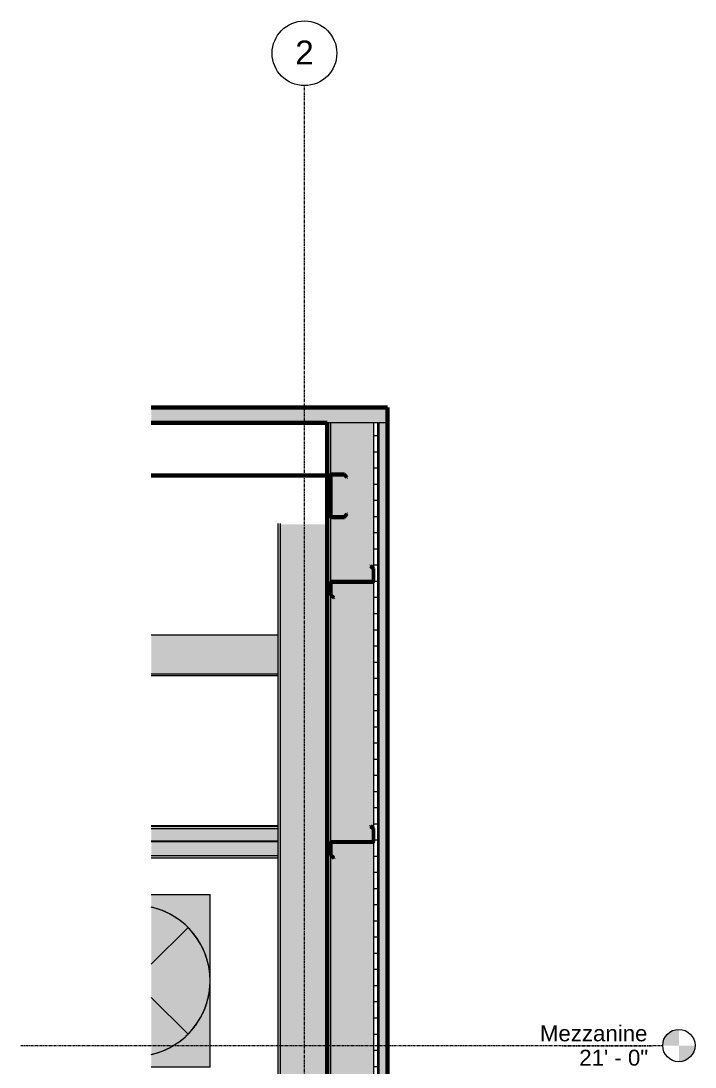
# Model space of a CAD drawing. Header units: inches. Extents: x 22688 to 23874, y -61 to 465.
# Drawn here: x 23331.6 to 23456.7, y 248 to 442.1 of the extents above; entities that cross this region are included whole.
import ezdxf

# ---------------------------------------------------------------- set-up
doc = ezdxf.new("R2010")
doc.units = ezdxf.units.IN
doc.header["$MEASUREMENT"] = 0
doc.linetypes.add('Grid Line 1_2_', pattern=[0.875, 0.5, -0.125, 0.125, -0.125])
for name, color, linetype, lineweight in [('A-CLNG', 13, 'Continuous', 18), ('A-FLOR-LEVL', 51, 'Continuous', 9), ('A-ROOF', 132, 'Continuous', 18), ('A-WALL', 113, 'Continuous', 18), ('A-WALL-PATT', 111, 'Continuous', 70), ('L-SITE-WALL', 31, 'Continuous', 18), ('M-HVAC-DUCT', 70, 'Continuous', 9), ('M-HVAC-DUCT-ANNO', 70, 'Continuous', 9), ('S-BEAM', 12, 'Continuous', 9), ('S-COLS', 52, 'Continuous', 9), ('S-GRID', 1, 'Continuous', 9), ('S-GRID-IDEN', 1, 'Continuous', 9)]:
    doc.layers.add(name, color=color, linetype=linetype, lineweight=lineweight)
doc.styles.add('Arial', font='arial.ttf', dxfattribs={"height": 2.950599})
doc.styles.add('Arial_1', font='arial.ttf', dxfattribs={"height": 4.425898})
pattern_1 = [(45, (-72350.154, 104.131), (-2.37587878, 2.37587878), []), (45, (-72350.154, 107.731), (-2.37587878, 2.37587878), [])]

# ---------------------------------------------------------------- blocks, each defined once
blk = doc.blocks.new('Girt_Z - 8_D-915553-Section 13 - Callout 1')
at = {"layer": 'S-BEAM'}
for points in [[(-22801.26, 292.65), (-22801.26, 292.73), (-22824.82, 292.73), (-22824.82, 292.65), (-22807.14, 292.65)], [(-22807.14, 292.2), (-22801.26, 292.2), (-22801.26, 292.65), (-22824.82, 292.65), (-22824.82, 292.2)], [(-22807.14, 289.88), (-22801.26, 289.88), (-22801.26, 292.2), (-22824.82, 292.2), (-22824.82, 289.88)], [(-22801.26, 289.8), (-22801.26, 289.88), (-22824.82, 289.88), (-22824.82, 289.8), (-22807.14, 289.8)], [(-22824.82, 289.62), (-22801.26, 289.62), (-22801.26, 289.8), (-22824.82, 289.8), (-22824.82, 289.62)], [(-22801.26, 287.25), (-22801.26, 289.62), (-22824.82, 289.62), (-22824.82, 287.25), (-22807.14, 287.25)], [(-22807.14, 286.77), (-22801.26, 286.77), (-22801.26, 287.25), (-22824.82, 287.25), (-22824.82, 286.77)]]:
    blk.add_hatch(color=256, dxfattribs=at).paths.add_polyline_path(points, flags=0)
for p, q in [((-22801.26, 292.73), (-22824.82, 292.73)), ((-22801.26, 292.65), (-22824.82, 292.65)), ((-22801.26, 292.2), (-22824.82, 292.2)), ((-22801.26, 289.88), (-22824.82, 289.88)), ((-22801.26, 289.8), (-22824.82, 289.8)), ((-22824.82, 287.25), (-22801.26, 287.25)), ((-22801.26, 286.77), (-22824.82, 286.77))]:
    blk.add_line(p, q, dxfattribs=at)
blk = doc.blocks.new('Girt_Z - 8_D-937807-Section 13 - Callout 1')
at = {"layer": 'S-BEAM'}
h = blk.add_hatch(dxfattribs=at)
h.set_pattern_fill('FP_10', color=256, style=0, pattern_type=2)
h.set_pattern_definition(pattern_1)
h.paths.add_polyline_path([(-22790.95, 335.02), (-22790.88, 335.1), (-22791.42, 335.55), (-22791.42, 337.87), (-22791.39, 337.92), (-22791.34, 337.95), (-22783.71, 337.95), (-22783.58, 338), (-22783.52, 338.13), (-22783.52, 340.5), (-22784.1, 340.98), (-22784.17, 340.9), (-22783.63, 340.45), (-22783.63, 338.13), (-22783.66, 338.08), (-22783.71, 338.05), (-22791.34, 338.05), (-22791.47, 338), (-22791.52, 337.87), (-22791.52, 335.5)], flags=0)
at = {"layer": 'S-BEAM', "lineweight": 50}
for p, q in [((-22784.1, 340.98), (-22784.17, 340.9)), ((-22784.17, 340.9), (-22783.63, 340.45)), ((-22783.52, 340.5), (-22784.1, 340.98)), ((-22783.63, 340.45), (-22783.63, 338.13)), ((-22783.52, 338.13), (-22783.52, 340.5)), ((-22791.52, 337.87), (-22791.52, 335.5)), ((-22791.42, 335.55), (-22791.42, 337.87)), ((-22783.71, 338.05), (-22791.34, 338.05)), ((-22791.34, 337.95), (-22783.71, 337.95)), ((-22791.52, 335.5), (-22790.95, 335.02)), ((-22790.88, 335.1), (-22791.42, 335.55)), ((-22790.95, 335.02), (-22790.88, 335.1))]:
    blk.add_line(p, q, dxfattribs=at)
for centre, radius, start, end in [((-22791.34, 337.87), 0.188, 90, 180), ((-22791.34, 337.87), 0.0782, 90, 177.8773), ((-22783.71, 338.13), 0.188, 270, 0), ((-22783.71, 338.13), 0.0782, 270, 356.9576)]:
    blk.add_arc(centre, radius, start, end, dxfattribs=at)
blk = doc.blocks.new('Girt_Z - 8_D-V16-Section 13 - Callout 1')
at = {"layer": 'S-BEAM'}
h = blk.add_hatch(dxfattribs=at)
h.set_pattern_fill('FP_10', color=256, style=0, pattern_type=2)
h.set_pattern_definition(pattern_1)
h.paths.add_polyline_path([(-22790.95, 286.77), (-22790.88, 286.85), (-22791.42, 287.3), (-22791.42, 289.62), (-22791.39, 289.67), (-22791.34, 289.7), (-22783.71, 289.7), (-22783.58, 289.75), (-22783.52, 289.88), (-22783.52, 292.25), (-22784.1, 292.73), (-22784.17, 292.65), (-22783.63, 292.2), (-22783.63, 289.88), (-22783.66, 289.83), (-22783.71, 289.8), (-22791.34, 289.8), (-22791.47, 289.75), (-22791.52, 289.62), (-22791.52, 287.25)], flags=0)
at = {"layer": 'S-BEAM', "lineweight": 50}
for p, q in [((-22784.1, 292.73), (-22784.17, 292.65)), ((-22784.17, 292.65), (-22783.63, 292.2)), ((-22783.52, 292.25), (-22784.1, 292.73)), ((-22783.63, 292.2), (-22783.63, 289.88)), ((-22783.52, 289.88), (-22783.52, 292.25)), ((-22791.52, 289.62), (-22791.52, 287.25)), ((-22791.42, 287.3), (-22791.42, 289.62)), ((-22783.71, 289.8), (-22791.34, 289.8)), ((-22791.34, 289.7), (-22783.71, 289.7)), ((-22791.52, 287.25), (-22790.95, 286.77)), ((-22790.88, 286.85), (-22791.42, 287.3)), ((-22790.95, 286.77), (-22790.88, 286.85))]:
    blk.add_line(p, q, dxfattribs=at)
for centre, radius, start, end in [((-22791.34, 289.62), 0.188, 90, 180), ((-22791.34, 289.62), 0.0782, 90, 177.8773), ((-22783.71, 289.88), 0.188, 270, 0), ((-22783.71, 289.88), 0.0782, 270, 356.9576)]:
    blk.add_arc(centre, radius, start, end, dxfattribs=at)
blk = doc.blocks.new('Round Tee - Standard-932865-Section 13 - Callout 1')
at = {"layer": 'M-HVAC-DUCT'}
h = blk.add_hatch(color=256, dxfattribs=at)
h.paths.add_polyline_path([(-22820.89, 248), (-22813.89, 248), (-22813.89, 264), (-22813.91, 263.24), (-22813.97, 262.49), (-22814.1, 261.57), (-22814.16, 261.31), (-22814.22, 260.99), (-22814.45, 260.11), (-22814.63, 259.5), (-22814.9, 258.77), (-22815.22, 258.05), (-22815.58, 257.34), (-22816, 256.62), (-22816.52, 255.84), (-22816.93, 255.28), (-22817.54, 254.57), (-22817.89, 254.22), (-22818.08, 254.01), (-22818.89, 253.28), (-22819.05, 253.16), (-22819.49, 252.8), (-22820.2, 252.3), (-22821, 251.81), (-22821.97, 251.31), (-22823.1, 250.84), (-22823.35, 250.77), (-22823.74, 250.63), (-22824.82, 250.34), (-22824.82, 248), (-22821.97, 248)], flags=0)
h.paths.add_polyline_path([(-22813.89, 264), (-22813.89, 280), (-22824.82, 280), (-22824.82, 277.66), (-22824.73, 277.64), (-22823.68, 277.35), (-22822.78, 277.03), (-22821.65, 276.53), (-22821.21, 276.3), (-22820.89, 276.12), (-22820.68, 275.99), (-22820.52, 275.9), (-22820.4, 275.82), (-22820.2, 275.7), (-22819.44, 275.16), (-22818.73, 274.59), (-22817.99, 273.9), (-22817.62, 273.51), (-22817.48, 273.37), (-22816.93, 272.72), (-22816.4, 272), (-22815.98, 271.36), (-22815.58, 270.66), (-22815.18, 269.87), (-22814.84, 269.06), (-22814.7, 268.69), (-22814.63, 268.5), (-22814.37, 267.62), (-22814.34, 267.51), (-22814.22, 267.01), (-22814.07, 266.26), (-22813.94, 265.22), (-22813.94, 265.09), (-22813.91, 264.76)], flags=0)
h = blk.add_hatch(color=256, dxfattribs=at)
h.paths.add_polyline_path([(-22823.66, 250.67), (-22823.1, 250.84), (-22822.96, 250.9)], flags=0)
h.paths.add_polyline_path([(-22822.46, 251.11), (-22821.97, 251.31), (-22821.92, 251.35), (-22822.14, 251.25)], flags=0)
h.paths.add_polyline_path([(-22821.31, 251.66), (-22820.89, 251.88), (-22820.7, 252)], flags=0)
h.paths.add_polyline_path([(-22820.23, 252.3), (-22819.86, 252.53), (-22819.75, 252.63), (-22820.02, 252.44)], flags=0)
h.paths.add_polyline_path([(-22819.2, 253.04), (-22818.89, 253.28), (-22818.66, 253.48)], flags=0)
h.paths.add_polyline_path([(-22818.25, 253.86), (-22817.99, 254.1), (-22817.92, 254.19), (-22818.12, 253.99)], flags=0)
h.paths.add_polyline_path([(-22817.37, 254.78), (-22817.17, 255), (-22817.06, 255.15)], flags=0)
h.paths.add_polyline_path([(-22816.59, 255.76), (-22816.42, 255.97), (-22816.19, 256.33), (-22816.53, 255.84)], flags=0)
h.paths.add_polyline_path([(-22815.89, 256.81), (-22815.77, 257), (-22815.72, 257.11), (-22815.84, 256.89)], flags=0)
h.paths.add_polyline_path([(-22815.29, 257.91), (-22815.2, 258.08), (-22815.14, 258.26)], flags=0)
h.paths.add_polyline_path([(-22814.79, 259.07), (-22814.73, 259.21), (-22814.56, 259.77)], flags=0)
h.paths.add_polyline_path([(-22814.4, 260.27), (-22814.37, 260.38), (-22814.39, 260.31)], flags=0)
h.paths.add_polyline_path([(-22814.12, 261.5), (-22814.1, 261.57), (-22814, 262.34)], flags=0)
h.paths.add_polyline_path([(-22813.95, 262.74), (-22813.94, 262.78), (-22813.95, 262.75)], flags=0)
h.paths.add_polyline_path([(-22814.56, 268.23), (-22814.73, 268.79), (-22814.79, 268.93), (-22814.73, 268.73)], flags=0)
h.paths.add_polyline_path([(-22815, 269.43), (-22815.2, 269.92), (-22815.29, 270.09), (-22815.02, 269.48)], flags=0)
h.paths.add_polyline_path([(-22815.54, 270.57), (-22815.77, 271), (-22815.89, 271.19), (-22815.76, 270.95)], flags=0)
h.paths.add_polyline_path([(-22816.19, 271.67), (-22816.42, 272.03), (-22816.52, 272.14), (-22816.41, 271.99)], flags=0)
h.paths.add_polyline_path([(-22816.93, 272.69), (-22817.17, 273), (-22817.37, 273.22)], flags=0)
h.paths.add_polyline_path([(-22817.76, 273.65), (-22817.99, 273.9), (-22818.25, 274.14), (-22817.88, 273.77)], flags=0)
h.paths.add_polyline_path([(-22818.66, 274.52), (-22818.89, 274.72), (-22819.04, 274.83), (-22818.88, 274.69)], flags=0)
h.paths.add_polyline_path([(-22819.65, 275.31), (-22819.86, 275.47), (-22820.23, 275.7)], flags=0)
h.paths.add_polyline_path([(-22820.7, 276), (-22820.89, 276.12), (-22821, 276.17), (-22820.78, 276.05)], flags=0)
h.paths.add_polyline_path([(-22821.81, 276.6), (-22821.97, 276.69), (-22822.46, 276.89)], flags=0)
h.paths.add_polyline_path([(-22822.96, 277.1), (-22823.1, 277.16), (-22823.66, 277.33), (-22823.02, 277.12)], flags=0)
h.paths.add_polyline_path([(-22824.16, 277.49), (-22824.27, 277.52), (-22824.22, 277.5)], flags=0)
for p, q in [((-22824.81, 280), (-22813.89, 280)), ((-22813.89, 264), (-22813.89, 280)), ((-22813.89, 248), (-22813.89, 264)), ((-22813.89, 248), (-22824.81, 248))]:
    blk.add_line(p, q, dxfattribs=at)
for start, end in [(74.5415, 77.3071), (69.3692, 72.3818), (64.2315, 67.1711), (59.0563, 61.9422), (53.9156, 56.7765), (48.7355, 51.5797), (43.5896, 46.4296), (38.4005, 41.2458), (33.2443, 36.1028), (28.0354, 30.9256), (22.854, 25.7865), (17.5879, 20.613), (12.3131, 15.4762), (6.8142, 10.3043), (0, 5.1816), (354.8184, 0), (349.6957, 353.1858), (344.5238, 347.6869), (334.2135, 337.146), (339.387, 342.4121), (323.8972, 326.7557), (329.0744, 331.9646), (313.5704, 316.4104), (318.7542, 321.5995), (303.2235, 306.0844), (308.4203, 311.2645), (282.6929, 285.4585), (287.6182, 290.6308), (292.8289, 295.7685), (298.0578, 300.9437)]:
    blk.add_arc((-22827.89, 264), 14, start, end, dxfattribs=at)
for points in [[(-22824.46, 277.57), (-22824.58, 277.6), (-22824.7, 277.63), (-22824.82, 277.66)], [(-22823.34, 277.24), (-22823.53, 277.31), (-22823.73, 277.37), (-22823.92, 277.42)], [(-22821.74, 276.58), (-22821.8, 276.61), (-22821.86, 276.64), (-22821.93, 276.67)], [(-22820.68, 276), (-22820.69, 276.01), (-22820.7, 276.01), (-22820.72, 276.02)], [(-22819.99, 275.56), (-22820.12, 275.65), (-22820.26, 275.74), (-22820.4, 275.83)], [(-22818.55, 274.43), (-22818.64, 274.51), (-22818.73, 274.59), (-22818.83, 274.67)], [(-22817.62, 273.51), (-22817.7, 273.61), (-22817.79, 273.7), (-22817.88, 273.79)], [(-22817.27, 273.12), (-22817.35, 273.22), (-22817.43, 273.31), (-22817.52, 273.41)], [(-22816.79, 272.53), (-22816.88, 272.65), (-22816.98, 272.77), (-22817.08, 272.9)], [(-22815.41, 270.35), (-22815.51, 270.53), (-22815.6, 270.71), (-22815.7, 270.89)], [(-22814.78, 268.92), (-22814.78, 268.92), (-22814.79, 268.93), (-22814.79, 268.94)], [(-22813.93, 262.91), (-22813.9, 263.27), (-22813.89, 263.64), (-22813.89, 264)], [(-22814.09, 261.63), (-22814.03, 261.96), (-22814, 262.3), (-22813.98, 262.64)], [(-22814.7, 259.31), (-22814.58, 259.65), (-22814.46, 259.99), (-22814.37, 260.33)], [(-22815.31, 257.85), (-22815.15, 258.19), (-22814.98, 258.53), (-22814.84, 258.88)], [(-22814.79, 259.06), (-22814.79, 259.07), (-22814.78, 259.08), (-22814.78, 259.08)], [(-22816.63, 255.67), (-22816.34, 256.07), (-22816.08, 256.47), (-22815.84, 256.88)], [(-22817.88, 254.21), (-22817.79, 254.3), (-22817.7, 254.39), (-22817.62, 254.49)], [(-22817.08, 255.1), (-22816.98, 255.23), (-22816.88, 255.35), (-22816.79, 255.47)], [(-22819.7, 252.64), (-22819.47, 252.81), (-22819.25, 252.98), (-22819.04, 253.15)], [(-22818.34, 253.76), (-22818.23, 253.86), (-22818.13, 253.96), (-22818.03, 254.06)], [(-22824.82, 250.34), (-22824.7, 250.37), (-22824.58, 250.4), (-22824.46, 250.43)], [(-22822.96, 250.9), (-22822.69, 251), (-22822.43, 251.11), (-22822.17, 251.22)], [(-22821.45, 251.57), (-22821.28, 251.66), (-22821.11, 251.75), (-22820.94, 251.85)], [(-22820.72, 251.98), (-22820.7, 251.99), (-22820.69, 251.99), (-22820.68, 252)]]:
    blk.add_open_spline(points, degree=3, dxfattribs=at)
for points, knots in [([(-22822.17, 276.78), (-22822.3, 276.83), (-22822.56, 276.95), (-22822.82, 277.05), (-22822.96, 277.1)], [0.77374637, 0.77374637, 0.77374637, 0.77374637, 0.79, 0.80773398, 0.80773398, 0.80773398, 0.80773398]), ([(-22820.94, 276.15), (-22820.96, 276.16), (-22821.13, 276.26), (-22821.3, 276.35), (-22821.45, 276.43)], [0.71682136, 0.71682136, 0.71682136, 0.71682136, 0.72, 0.74116296, 0.74116296, 0.74116296, 0.74116296]), ([(-22819.04, 274.85), (-22819.17, 274.95), (-22819.39, 275.13), (-22819.61, 275.29), (-22819.7, 275.36)], [0.61780608, 0.61780608, 0.61780608, 0.61780608, 0.64, 0.65427459, 0.65427459, 0.65427459, 0.65427459]), ([(-22818.03, 273.94), (-22818.05, 273.95), (-22818.15, 274.06), (-22818.25, 274.16), (-22818.34, 274.24)], [0.55639873, 0.55639873, 0.55639873, 0.55639873, 0.56, 0.57617253, 0.57617253, 0.57617253, 0.57617253]), ([(-22815.83, 271.12), (-22815.88, 271.2), (-22816.13, 271.61), (-22816.4, 272.01), (-22816.63, 272.33)], [0.38591565, 0.38591565, 0.38591565, 0.38591565, 0.4, 0.45645963, 0.45645963, 0.45645963, 0.45645963]), ([(-22814.86, 269.12), (-22814.97, 269.4), (-22815.12, 269.74), (-22815.28, 270.08), (-22815.31, 270.15)], [0.27387098, 0.27387098, 0.27387098, 0.27387098, 0.32, 0.33117875, 0.33117875, 0.33117875, 0.33117875]), ([(-22814.38, 267.67), (-22814.46, 267.95), (-22814.56, 268.29), (-22814.68, 268.62), (-22814.7, 268.69)], [0.19541536, 0.19541536, 0.19541536, 0.19541536, 0.24, 0.25046967, 0.25046967, 0.25046967, 0.25046967]), ([(-22814.15, 266.69), (-22814.17, 266.8), (-22814.23, 267.07), (-22814.29, 267.34), (-22814.34, 267.51)], [0.14277475, 0.14277475, 0.14277475, 0.14277475, 0.16, 0.18654099, 0.18654099, 0.18654099, 0.18654099]), ([(-22813.96, 265.36), (-22813.96, 265.41), (-22813.99, 265.71), (-22814.04, 266.05), (-22814.09, 266.33), (-22814.09, 266.37)], [0.07213499, 0.07213499, 0.07213499, 0.07213499, 0.08, 0.12, 0.1256981, 0.1256981, 0.1256981, 0.1256981]), ([(-22813.89, 264), (-22813.89, 264.25), (-22813.9, 264.62), (-22813.92, 264.98), (-22813.93, 265.09)], [0, 0, 0, 0, 0.04, 0.05773141, 0.05773141, 0.05773141, 0.05773141]), ([(-22814.34, 260.49), (-22814.33, 260.53), (-22814.26, 260.8), (-22814.21, 261.08), (-22814.18, 261.31)], [0.81345901, 0.81345901, 0.81345901, 0.81345901, 0.82, 0.85722525, 0.85722525, 0.85722525, 0.85722525]), ([(-22815.7, 257.11), (-22815.66, 257.19), (-22815.56, 257.37), (-22815.46, 257.54), (-22815.41, 257.65)], [0.62730236, 0.62730236, 0.62730236, 0.62730236, 0.64, 0.65754697, 0.65754697, 0.65754697, 0.65754697]), ([(-22817.52, 254.59), (-22817.51, 254.61), (-22817.42, 254.7), (-22817.34, 254.8), (-22817.27, 254.88)], [0.47747814, 0.47747814, 0.47747814, 0.47747814, 0.48, 0.49526738, 0.49526738, 0.49526738, 0.49526738]), ([(-22820.39, 252.18), (-22820.33, 252.22), (-22820.19, 252.31), (-22820.06, 252.4), (-22819.99, 252.44)], [0.30998822, 0.30998822, 0.30998822, 0.30998822, 0.32, 0.33066986, 0.33066986, 0.33066986, 0.33066986]), ([(-22818.83, 253.33), (-22818.8, 253.36), (-22818.7, 253.44), (-22818.61, 253.52), (-22818.55, 253.57)], [0.39462434, 0.39462434, 0.39462434, 0.39462434, 0.4, 0.41101588, 0.41101588, 0.41101588, 0.41101588]), ([(-22823.92, 250.57), (-22823.86, 250.59), (-22823.66, 250.65), (-22823.47, 250.71), (-22823.34, 250.76)], [0.15244014, 0.15244014, 0.15244014, 0.15244014, 0.16, 0.17620947, 0.17620947, 0.17620947, 0.17620947]), ([(-22821.93, 251.33), (-22821.91, 251.34), (-22821.84, 251.37), (-22821.78, 251.4), (-22821.74, 251.42)], [0.237340057, 0.237340057, 0.237340057, 0.237340057, 0.24, 0.245877246, 0.245877246, 0.245877246, 0.245877246])]:
    blk.add_open_spline(points, degree=3, knots=knots, dxfattribs=at)
blk = doc.blocks.new('Girt_C - 8_D-943850-Section 13 - Callout 1')
at = {"layer": 'S-BEAM'}
h = blk.add_hatch(dxfattribs=at)
h.set_pattern_fill('FP_10', color=256, style=0, pattern_type=2)
h.set_pattern_definition(pattern_1)
h.paths.add_polyline_path([(-22791.34, 349.97), (-22788.97, 349.97), (-22788.49, 350.54), (-22788.57, 350.61), (-22789.02, 350.08), (-22791.34, 350.08), (-22791.38, 350.09), (-22791.41, 350.12), (-22791.42, 350.15), (-22791.41, 357.82), (-22791.38, 357.85), (-22791.34, 357.86), (-22789.02, 357.86), (-22788.57, 357.33), (-22788.49, 357.4), (-22788.97, 357.97), (-22791.34, 357.97), (-22791.41, 357.96), (-22791.47, 357.92), (-22791.51, 357.86), (-22791.52, 357.79), (-22791.52, 350.15), (-22791.51, 350.08), (-22791.47, 350.02), (-22791.41, 349.98)], flags=0)
at = {"layer": 'S-BEAM', "lineweight": 50}
for p, q in [((-22791.52, 357.79), (-22791.52, 350.15)), ((-22791.42, 350.15), (-22791.42, 357.79)), ((-22788.97, 357.97), (-22791.34, 357.97)), ((-22791.34, 357.86), (-22789.02, 357.86)), ((-22789.02, 357.86), (-22788.57, 357.33)), ((-22788.49, 357.4), (-22788.97, 357.97)), ((-22788.57, 357.33), (-22788.49, 357.4)), ((-22789.02, 350.08), (-22791.34, 350.08)), ((-22791.34, 349.97), (-22788.97, 349.97)), ((-22788.57, 350.61), (-22789.02, 350.08)), ((-22788.97, 349.97), (-22788.49, 350.54)), ((-22788.49, 350.54), (-22788.57, 350.61))]:
    blk.add_line(p, q, dxfattribs=at)
at = {"layer": 'S-BEAM'}
blk.add_line((-22791.52, 350.15), (-22791.52, 349.72), dxfattribs=at)
at = {"layer": 'S-BEAM', "lineweight": 50, "flags": 128}
for points in [[(-22791.34, 357.97), (-22791.41, 357.96), (-22791.47, 357.92), (-22791.51, 357.86), (-22791.52, 357.79)], [(-22791.42, 357.79), (-22791.41, 357.82), (-22791.38, 357.85), (-22791.34, 357.86)], [(-22791.52, 350.15), (-22791.51, 350.08), (-22791.47, 350.02), (-22791.41, 349.98), (-22791.34, 349.97)], [(-22791.34, 350.08), (-22791.38, 350.09), (-22791.41, 350.12), (-22791.42, 350.15)]]:
    blk.add_lwpolyline(points, dxfattribs=at)
blk = doc.blocks.new('W-Wide Flange - W8X21-946647-Section 13 - Callout 1')
at = {"layer": 'S-BEAM'}
for points in [[(-22807.14, 327.95), (-22801.26, 327.95), (-22801.26, 328.19), (-22824.82, 328.19), (-22824.82, 327.95)], [(-22824.82, 321.42), (-22801.26, 321.42), (-22801.26, 327.95), (-22824.82, 327.95), (-22824.82, 324.03)], [(-22807.14, 320.95), (-22801.26, 320.95), (-22801.26, 321.42), (-22824.82, 321.42), (-22824.82, 320.95)], [(-22801.26, 320.55), (-22801.26, 320.95), (-22824.82, 320.95), (-22824.82, 320.55), (-22807.14, 320.55)]]:
    blk.add_hatch(color=256, dxfattribs=at).paths.add_polyline_path(points, flags=0)
for p, q in [((-22824.82, 320.95), (-22801.26, 320.95)), ((-22801.26, 320.55), (-22824.82, 320.55))]:
    blk.add_line(p, q, dxfattribs=at)
blk = doc.blocks.new('Grid - Grid Head - Circle-14747-Section 13 - Callout 1')
at = {"layer": 'S-GRID-IDEN'}
blk.add_circle((-22796.39, 436.05), 6, dxfattribs=at)
blk = doc.blocks.new('Level - Level Head - Circle-15001-Section 13 - Callout 1')
at = {"layer": 'A-FLOR-LEVL'}
h = blk.add_hatch(color=256, dxfattribs=at)
edge = h.paths.add_edge_path(flags=0)
edge.add_line((-22726.94, 0), (-22729.94, 0))
edge.add_arc((-22726.94, 0), 3, 90, 180, ccw=False)
edge.add_line((-22726.94, 3), (-22726.94, 0))
h = blk.add_hatch(color=256, dxfattribs=at)
edge = h.paths.add_edge_path(flags=0)
edge.add_line((-22726.94, -3), (-22726.94, 0))
edge.add_line((-22726.94, 0), (-22723.94, 0))
edge.add_arc((-22726.94, 0), 3, 270, 360, ccw=False)
blk.add_circle((-22726.94, 0), 3, dxfattribs=at)

msp = doc.modelspace()

# ---------------------------------------------------------------- hatches: boundary and pattern name
at = {"layer": 'A-ROOF'}
msp.add_hatch(color=256, dxfattribs=at).paths.add_polyline_path([(23373.49, 367.48), (23399.61, 367.48), (23399.61, 370.36), (23355.81, 370.36), (23355.81, 367.48)], flags=0)
at = {"layer": 'A-WALL-PATT', "lineweight": 9}
h = msp.add_hatch(dxfattribs=at)
h.set_pattern_fill('FP_13', color=256, style=0, pattern_type=2)
h.set_pattern_definition([(0, (-72350.154, 104.131), (0, 3), []), (90, (-72350.154, 104.131), (-3, 2e-16), [])])
h.paths.add_polyline_path([(23398.11, 0), (23398.11, 367.48), (23397.11, 367.48), (23397.11, 0)], flags=0)
at = {"layer": 'L-SITE-WALL'}
for points in [[(23389.11, 0), (23389.11, 367.48), (23388.48, 367.48), (23388.48, 0)], [(23397.11, 0), (23397.11, 367.48), (23389.11, 367.48), (23389.11, 0)], [(23399.61, 0), (23399.61, 367.48), (23398.11, 367.48), (23398.11, 0)]]:
    msp.add_hatch(color=256, dxfattribs=at).paths.add_polyline_path(points, flags=0)
at = {"layer": 'M-HVAC-DUCT-ANNO'}
msp.add_hatch(color=256, dxfattribs=at).paths.add_polyline_path([(23355.81, 250.36), (23356.57, 250.53), (23357.8, 250.95), (23358.98, 251.47), (23360.11, 252.1), (23361.18, 252.83), (23362.17, 253.65), (23363.09, 254.57), (23363.91, 255.56), (23364.65, 256.65), (23365.27, 257.76), (23365.79, 258.94), (23366.21, 260.17), (23366.5, 261.43), (23366.68, 262.7), (23366.74, 264), (23366.68, 265.3), (23366.5, 266.57), (23366.21, 267.83), (23365.79, 269.06), (23365.27, 270.24), (23364.64, 271.37), (23363.91, 272.44), (23363.09, 273.43), (23362.17, 274.35), (23361.18, 275.17), (23360.11, 275.9), (23358.98, 276.53), (23357.8, 277.05), (23356.57, 277.47), (23355.81, 277.64), (23355.81, 250.38)], flags=0)
at = {"layer": 'S-COLS'}
for points in [[(23379.81, 0), (23379.81, 348.84), (23379.37, 348.84), (23379.37, 0)], [(23380.33, 0), (23380.5, 0), (23380.5, 348.69), (23379.9, 348.7), (23379.81, 348.71), (23379.81, 0), (23380.15, 0)], [(23387.98, 0), (23387.98, 348.69), (23380.5, 348.69), (23380.5, 0)], [(23388.16, 0), (23388.48, 0), (23388.48, 348.7), (23387.98, 348.69), (23387.98, 0)]]:
    msp.add_hatch(color=256, dxfattribs=at).paths.add_polyline_path(points, flags=0)

# ---------------------------------------------------------------- linework, layer by layer
at = {"layer": 'A-CLNG', "lineweight": 70}
for p, q in [((23388.48, 357.72), (23388.48, 367.48)), ((23355.81, 357.72), (23388.48, 357.72))]:
    msp.add_line(p, q, dxfattribs=at)
at = {"layer": 'A-CLNG'}
msp.add_line((23355.81, 328.19), (23379.37, 328.19), dxfattribs=at)
at = {"layer": 'A-ROOF', "lineweight": 70}
for p, q in [((23399.61, 370.36), (23355.81, 370.36)), ((23399.61, 367.48), (23399.61, 370.36)), ((23355.81, 367.48), (23388.48, 367.48))]:
    msp.add_line(p, q, dxfattribs=at)
at = {"layer": 'A-WALL'}
for p, q in [((23399.61, 367.48), (23388.48, 367.48)), ((23389.11, 0), (23389.11, 367.48)), ((23397.11, 0), (23397.11, 367.48)), ((23398.11, 0), (23398.11, 367.48))]:
    msp.add_line(p, q, dxfattribs=at)
at = {"layer": 'L-SITE-WALL', "lineweight": 70}
for p, q in [((23399.61, 0), (23399.61, 367.48)), ((23388.48, 357.72), (23388.48, 0))]:
    msp.add_line(p, q, dxfattribs=at)
at = {"layer": 'M-HVAC-DUCT-ANNO'}
for p, q in [((23362.64, 273.9), (23355.81, 267.07)), ((23355.81, 260.93), (23362.64, 254.1))]:
    msp.add_line(p, q, dxfattribs=at)
for start, end in [(0, 77.2874), (282.7126, 360)]:
    msp.add_arc((23352.74, 264), 14, start, end, dxfattribs=at)
at = {"layer": 'S-COLS'}
for p, q in [((23379.37, 0), (23379.37, 348.84)), ((23379.81, 0), (23379.81, 348.84))]:
    msp.add_line(p, q, dxfattribs=at)
at = {"layer": 'S-GRID', "linetype": 'Grid Line 1_2_'}
msp.add_line((23384.24, -54.76), (23384.24, 430.05), dxfattribs=at)

# ---------------------------------------------------------------- block references
at = {"layer": 'A-FLOR-LEVL'}
msp.add_blockref('Level - Level Head - Circle-15001-Section 13 - Callout 1', (46180.63, 252), dxfattribs=at)
at = {"layer": 'M-HVAC-DUCT'}
msp.add_blockref('Round Tee - Standard-932865-Section 13 - Callout 1', (46180.63, 0), dxfattribs=at)
at = {"layer": 'S-BEAM'}
for name in ['Girt_C - 8_D-943850-Section 13 - Callout 1', 'Girt_Z - 8_D-937807-Section 13 - Callout 1', 'W-Wide Flange - W8X21-946647-Section 13 - Callout 1', 'Girt_Z - 8_D-915553-Section 13 - Callout 1', 'Girt_Z - 8_D-V16-Section 13 - Callout 1']:
    msp.add_blockref(name, (46180.63, 0), dxfattribs=at)
at = {"layer": 'S-GRID-IDEN'}
msp.add_blockref('Grid - Grid Head - Circle-14747-Section 13 - Callout 1', (46180.63, 0), dxfattribs=at)

# ---------------------------------------------------------------- texts
at = {"layer": 'A-FLOR-LEVL', "insert": (23447.85, 255.73), "char_height": 2.951, "width": 23.724, "attachment_point": 3, "line_spacing_factor": 0.938532, "style": 'Arial', "bg_fill": 3, "box_fill_scale": 1.25, "bg_fill_color": 0, "bg_fill_transparency": 0}
msp.add_mtext('Mezzanine', dxfattribs=at)

# ---------------------------------------------------------------- next in the draw order: texts
at = {"layer": 'A-FLOR-LEVL', "insert": (23448, 251.22), "char_height": 2.951, "width": 15.228, "attachment_point": 3, "line_spacing_factor": 0.938532, "style": 'Arial', "bg_fill": 3, "box_fill_scale": 1.25, "bg_fill_color": 0, "bg_fill_transparency": 0}
msp.add_mtext('21\' - 0"', dxfattribs=at)
at = {"layer": 'S-GRID-IDEN', "insert": (23384.24, 438.41), "char_height": 4.43, "width": 4.104, "attachment_point": 2, "line_spacing_factor": 0.938532, "style": 'Arial_1', "bg_fill": 3, "box_fill_scale": 1.25, "bg_fill_color": 0, "bg_fill_transparency": 0}
msp.add_mtext('2', dxfattribs=at)

# ---------------------------------------------------------------- next in the draw order: linework, layer by layer
at = {"layer": 'A-FLOR-LEVL', "linetype": 'Grid Line 1_2_'}
msp.add_line((23331.65, 252), (23450.69, 252), dxfattribs=at)

doc.saveas('drawing.dxf')
